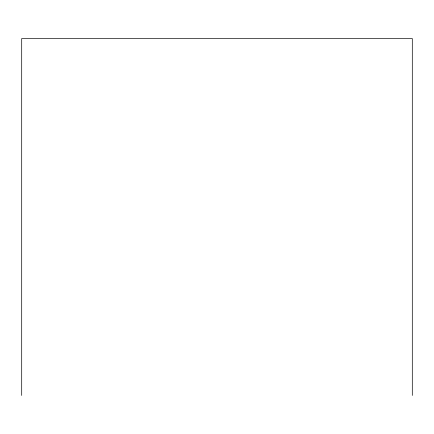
<?xml version="1.0" encoding="UTF-8"?>
<svg xmlns="http://www.w3.org/2000/svg" width="434" height="434" viewBox="0 0 434 434"><rect width="100%" height="100%" fill="white"/><g stroke="black" fill="none" stroke-linecap="round" stroke-linejoin="round"><path stroke-width="0.65" d="M412.3 395.445L412.3 38.555L21.7 38.555L21.7 395.445"/></g></svg>
